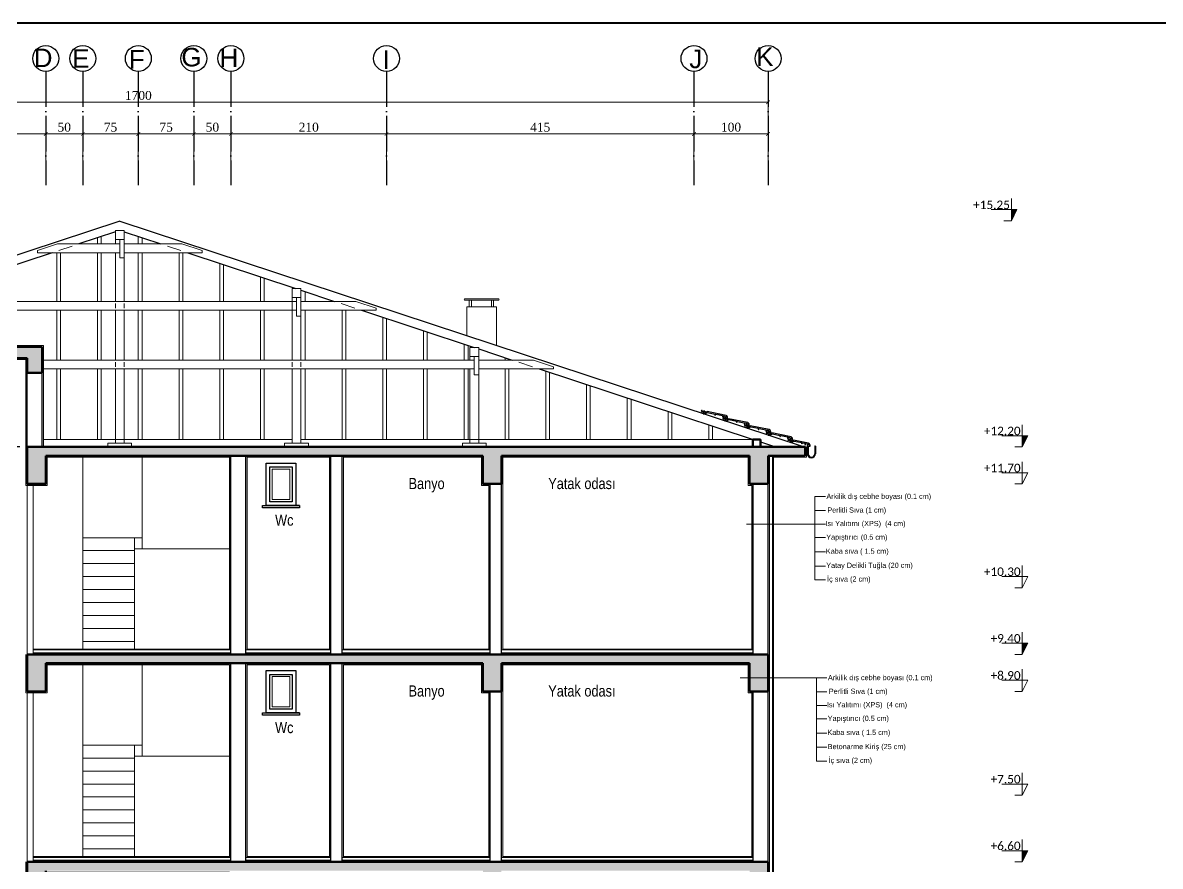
# Model space of a CAD drawing. Header units: metres. Extents: x 134072 to 172200, y 35728 to 38066.
# Drawn here: x 161648 to 163183, y 36928 to 38066 of the extents above; entities that cross this region are included whole.
import ezdxf

# ---------------------------------------------------------------- set-up
doc = ezdxf.new("R2010")
doc.units = ezdxf.units.M
doc.linetypes.add('ACAD_ISO04W100', pattern=[30, 24, -3, 0, -3])
for name, color, linetype in [('Aks', 7, 'Continuous'), ('duvaR', 52, 'Continuous'), ('KİREMİT', 242, 'Continuous'), ('pencere', 28, 'Continuous'), ('yazı', 7, 'Continuous'), ('ölçü', 7, 'Continuous')]:
    doc.layers.add(name, color=color, linetype=linetype)
for name, color, linetype, lineweight in [('Cizgi 09', 134, 'Continuous', 9), ('Cizgi 15', 3, 'Continuous', 15), ('Cizgi 20', 175, 'Continuous', 20), ('Cizgi 50', 1, 'Continuous', 50), ('ELEKTRİK', 102, 'Continuous', 40), ('Kotlandırma', 212, 'Continuous', 9), ('Olcu 20', 7, 'Continuous', 20), ('sıva', 145, 'Continuous', 5), ('Tarama 13', 221, 'Continuous', 13), ('Yazi Detay', 30, 'Continuous', 20)]:
    doc.layers.add(name, color=color, linetype=linetype, lineweight=lineweight)
doc.styles.add('arial_1_18', font='arial.ttf', dxfattribs={"height": 0.2})
doc.styles.add('omer', font='times.ttf', dxfattribs={"height": 12})
doc.styles.add('omr', font='ARIALN.TTF', dxfattribs={"height": 20})
doc.styles.get("Standard").update_dxf_attribs({"font": 'txt.shx'})
doc.dimstyles.new('ISO-25', dxfattribs={"dimtxt": 12, "dimasz": 5, "dimexe": 3, "dimexo": 10, "dimgap": 3, "dimtad": 1, "dimdec": 0, "dimtxsty": 'omer', "dimblk": 'ARCHTICK', "dimcen": 0, "dimclrd": 256, "dimclre": 256, "dimclrt": 256, "dimadec": 0, "dimazin": 0, "dimtfac": 1, "dimtdec": 0, "dimtix": 1, "dimtmove": 0, "dimatfit": 3, "dimldrblk": 'ARCHTICK', "dimfxl": 50, "dimfxlon": 1, "dimlwd": -1, "dimlwe": -1, "dimarcsym": 0})

# ---------------------------------------------------------------- blocks, each defined once
blk = doc.blocks.new('_ArchTick')
at = {"layer": 'Olcu 20', "color": 0, "const_width": 0.15}
blk.add_lwpolyline([(-0.5, -0.5), (0.5, 0.5)], dxfattribs=at)
blk = doc.blocks.new('*D79')
at = {"layer": 'Defpoints', "color": 0, "transparency": 16777216}
for p in [(161610.3, 37613.8), (161610.3, 37493.8), (161653.9, 37493.8)]:
    blk.add_point(p, dxfattribs=at)
at = {"layer": 'ölçü', "transparency": 16777216}
for p, q in [((161610.3, 37613.8), (161613.3, 37613.8)), ((161610.3, 37613.8), (161610.3, 37493.8)), ((161643.9, 37493.8), (161607.3, 37493.8))]:
    blk.add_line(p, q, dxfattribs=at)
at = {"layer": 'ölçü', "transparency": 16777216, "xscale": 5, "yscale": 5, "zscale": 5}
for p, rotation in [((161610.3, 37613.8), 90), ((161610.3, 37493.8), 270)]:
    blk.add_blockref('_ArchTick', p, dxfattribs=dict(at, rotation=rotation))
at = {"layer": 'ölçü', "transparency": 16777216, "insert": (161601.1, 37553.8), "char_height": 12, "attachment_point": 5, "rotation": 90, "style": 'omer'}
blk.add_mtext('120', dxfattribs=at)
blk = doc.blocks.new('*D148')
at = {"layer": 'Defpoints', "color": 0, "transparency": 16777216}
for p in [(161678.9, 37916.2), (161468.9, 37847), (161678.9, 37847)]:
    blk.add_point(p, dxfattribs=at)
at = {"layer": 'Olcu 20', "transparency": 16777216}
for p, q in [((161468.9, 37866.2), (161468.9, 37919.2)), ((161468.9, 37916.2), (161678.9, 37916.2)), ((161678.9, 37866.2), (161678.9, 37919.2))]:
    blk.add_line(p, q, dxfattribs=at)
at = {"layer": 'Olcu 20', "transparency": 16777216, "xscale": 5, "yscale": 5, "zscale": 5, "rotation": 180}
blk.add_blockref('_ArchTick', (161468.9, 37916.2), dxfattribs=at)
at = {"layer": 'Olcu 20', "transparency": 16777216, "xscale": 5, "yscale": 5, "zscale": 5}
blk.add_blockref('_ArchTick', (161678.9, 37916.2), dxfattribs=at)
at = {"layer": 'Olcu 20', "transparency": 16777216, "insert": (161573.9, 37925.3), "char_height": 12, "attachment_point": 5, "style": 'omer'}
blk.add_mtext('210', dxfattribs=at)
blk = doc.blocks.new('*D149')
at = {"layer": 'Defpoints', "color": 0, "transparency": 16777216}
for p in [(161728.9, 37916.2), (161678.9, 37847), (161728.9, 37847)]:
    blk.add_point(p, dxfattribs=at)
at = {"layer": 'Olcu 20', "transparency": 16777216}
for p, q in [((161678.9, 37866.2), (161678.9, 37919.2)), ((161678.9, 37916.2), (161728.9, 37916.2)), ((161728.9, 37866.2), (161728.9, 37919.2))]:
    blk.add_line(p, q, dxfattribs=at)
at = {"layer": 'Olcu 20', "transparency": 16777216, "xscale": 5, "yscale": 5, "zscale": 5, "rotation": 180}
blk.add_blockref('_ArchTick', (161678.9, 37916.2), dxfattribs=at)
at = {"layer": 'Olcu 20', "transparency": 16777216, "xscale": 5, "yscale": 5, "zscale": 5}
blk.add_blockref('_ArchTick', (161728.9, 37916.2), dxfattribs=at)
at = {"layer": 'Olcu 20', "transparency": 16777216, "insert": (161703.9, 37925.3), "char_height": 12, "attachment_point": 5, "style": 'omer'}
blk.add_mtext('50', dxfattribs=at)
blk = doc.blocks.new('*D150')
at = {"layer": 'Defpoints', "color": 0, "transparency": 16777216}
for p in [(161803.9, 37916.2), (161728.9, 37847), (161803.9, 37847)]:
    blk.add_point(p, dxfattribs=at)
at = {"layer": 'Olcu 20', "transparency": 16777216}
for p, q in [((161728.9, 37866.2), (161728.9, 37919.2)), ((161728.9, 37916.2), (161803.9, 37916.2)), ((161803.9, 37866.2), (161803.9, 37919.2))]:
    blk.add_line(p, q, dxfattribs=at)
at = {"layer": 'Olcu 20', "transparency": 16777216, "xscale": 5, "yscale": 5, "zscale": 5, "rotation": 180}
blk.add_blockref('_ArchTick', (161728.9, 37916.2), dxfattribs=at)
at = {"layer": 'Olcu 20', "transparency": 16777216, "xscale": 5, "yscale": 5, "zscale": 5}
blk.add_blockref('_ArchTick', (161803.9, 37916.2), dxfattribs=at)
at = {"layer": 'Olcu 20', "transparency": 16777216, "insert": (161766.4, 37925.3), "char_height": 12, "attachment_point": 5, "style": 'omer'}
blk.add_mtext('75', dxfattribs=at)
blk = doc.blocks.new('*D151')
at = {"layer": 'Defpoints', "color": 0, "transparency": 16777216}
for p in [(161878.9, 37916.2), (161803.9, 37847), (161878.9, 37847)]:
    blk.add_point(p, dxfattribs=at)
at = {"layer": 'Olcu 20', "transparency": 16777216}
for p, q in [((161803.9, 37866.2), (161803.9, 37919.2)), ((161803.9, 37916.2), (161878.9, 37916.2)), ((161878.9, 37866.2), (161878.9, 37919.2))]:
    blk.add_line(p, q, dxfattribs=at)
at = {"layer": 'Olcu 20', "transparency": 16777216, "xscale": 5, "yscale": 5, "zscale": 5, "rotation": 180}
blk.add_blockref('_ArchTick', (161803.9, 37916.2), dxfattribs=at)
at = {"layer": 'Olcu 20', "transparency": 16777216, "xscale": 5, "yscale": 5, "zscale": 5}
blk.add_blockref('_ArchTick', (161878.9, 37916.2), dxfattribs=at)
at = {"layer": 'Olcu 20', "transparency": 16777216, "insert": (161841.4, 37925.3), "char_height": 12, "attachment_point": 5, "style": 'omer'}
blk.add_mtext('75', dxfattribs=at)
blk = doc.blocks.new('*D152')
at = {"layer": 'Defpoints', "color": 0, "transparency": 16777216}
for p in [(161928.9, 37916.2), (161878.9, 37847), (161928.9, 37847)]:
    blk.add_point(p, dxfattribs=at)
at = {"layer": 'Olcu 20', "transparency": 16777216}
for p, q in [((161878.9, 37866.2), (161878.9, 37919.2)), ((161878.9, 37916.2), (161928.9, 37916.2)), ((161928.9, 37866.2), (161928.9, 37919.2))]:
    blk.add_line(p, q, dxfattribs=at)
at = {"layer": 'Olcu 20', "transparency": 16777216, "xscale": 5, "yscale": 5, "zscale": 5, "rotation": 180}
blk.add_blockref('_ArchTick', (161878.9, 37916.2), dxfattribs=at)
at = {"layer": 'Olcu 20', "transparency": 16777216, "xscale": 5, "yscale": 5, "zscale": 5}
blk.add_blockref('_ArchTick', (161928.9, 37916.2), dxfattribs=at)
at = {"layer": 'Olcu 20', "transparency": 16777216, "insert": (161903.9, 37925.3), "char_height": 12, "attachment_point": 5, "style": 'omer'}
blk.add_mtext('50', dxfattribs=at)
blk = doc.blocks.new('*D153')
at = {"layer": 'Defpoints', "color": 0, "transparency": 16777216}
for p in [(162138.9, 37916.2), (161928.9, 37847), (162138.9, 37847)]:
    blk.add_point(p, dxfattribs=at)
at = {"layer": 'Olcu 20', "transparency": 16777216}
for p, q in [((161928.9, 37866.2), (161928.9, 37919.2)), ((161928.9, 37916.2), (162138.9, 37916.2)), ((162138.9, 37866.2), (162138.9, 37919.2))]:
    blk.add_line(p, q, dxfattribs=at)
at = {"layer": 'Olcu 20', "transparency": 16777216, "xscale": 5, "yscale": 5, "zscale": 5, "rotation": 180}
blk.add_blockref('_ArchTick', (161928.9, 37916.2), dxfattribs=at)
at = {"layer": 'Olcu 20', "transparency": 16777216, "xscale": 5, "yscale": 5, "zscale": 5}
blk.add_blockref('_ArchTick', (162138.9, 37916.2), dxfattribs=at)
at = {"layer": 'Olcu 20', "transparency": 16777216, "insert": (162033.9, 37925.3), "char_height": 12, "attachment_point": 5, "style": 'omer'}
blk.add_mtext('210', dxfattribs=at)
blk = doc.blocks.new('*D154')
at = {"layer": 'Defpoints', "color": 0, "transparency": 16777216}
for p in [(162553.9, 37916.2), (162138.9, 37847), (162553.9, 37847)]:
    blk.add_point(p, dxfattribs=at)
at = {"layer": 'Olcu 20', "transparency": 16777216}
for p, q in [((162138.9, 37866.2), (162138.9, 37919.2)), ((162138.9, 37916.2), (162553.9, 37916.2)), ((162553.9, 37866.2), (162553.9, 37919.2))]:
    blk.add_line(p, q, dxfattribs=at)
at = {"layer": 'Olcu 20', "transparency": 16777216, "xscale": 5, "yscale": 5, "zscale": 5, "rotation": 180}
blk.add_blockref('_ArchTick', (162138.9, 37916.2), dxfattribs=at)
at = {"layer": 'Olcu 20', "transparency": 16777216, "xscale": 5, "yscale": 5, "zscale": 5}
blk.add_blockref('_ArchTick', (162553.9, 37916.2), dxfattribs=at)
at = {"layer": 'Olcu 20', "transparency": 16777216, "insert": (162346.4, 37925.3), "char_height": 12, "attachment_point": 5, "style": 'omer'}
blk.add_mtext('415', dxfattribs=at)
blk = doc.blocks.new('*D155')
at = {"layer": 'Defpoints', "color": 0, "transparency": 16777216}
for p in [(162653.9, 37916.2), (162553.9, 37847), (162653.9, 37847)]:
    blk.add_point(p, dxfattribs=at)
at = {"layer": 'Olcu 20', "transparency": 16777216}
for p, q in [((162553.9, 37866.2), (162553.9, 37919.2)), ((162553.9, 37916.2), (162653.9, 37916.2)), ((162653.9, 37866.2), (162653.9, 37919.2))]:
    blk.add_line(p, q, dxfattribs=at)
at = {"layer": 'Olcu 20', "transparency": 16777216, "xscale": 5, "yscale": 5, "zscale": 5, "rotation": 180}
blk.add_blockref('_ArchTick', (162553.9, 37916.2), dxfattribs=at)
at = {"layer": 'Olcu 20', "transparency": 16777216, "xscale": 5, "yscale": 5, "zscale": 5}
blk.add_blockref('_ArchTick', (162653.9, 37916.2), dxfattribs=at)
at = {"layer": 'Olcu 20', "transparency": 16777216, "insert": (162603.9, 37925.3), "char_height": 12, "attachment_point": 5, "style": 'omer'}
blk.add_mtext('100', dxfattribs=at)
blk = doc.blocks.new('*D156')
at = {"layer": 'Defpoints', "color": 0, "transparency": 16777216}
for p in [(160953.9, 37959), (160953.9, 37847), (162653.9, 37847)]:
    blk.add_point(p, dxfattribs=at)
at = {"layer": 'Olcu 20', "transparency": 16777216}
for p, q in [((160953.9, 37909), (160953.9, 37962)), ((162653.9, 37959), (160953.9, 37959)), ((162653.9, 37909), (162653.9, 37962))]:
    blk.add_line(p, q, dxfattribs=at)
at = {"layer": 'Olcu 20', "transparency": 16777216, "xscale": 5, "yscale": 5, "zscale": 5, "rotation": 180}
blk.add_blockref('_ArchTick', (160953.9, 37959), dxfattribs=at)
at = {"layer": 'Olcu 20', "transparency": 16777216, "xscale": 5, "yscale": 5, "zscale": 5}
blk.add_blockref('_ArchTick', (162653.9, 37959), dxfattribs=at)
at = {"layer": 'Olcu 20', "transparency": 16777216, "insert": (161803.9, 37968.1), "char_height": 12, "attachment_point": 5, "style": 'omer'}
blk.add_mtext('1700', dxfattribs=at)

msp = doc.modelspace()

# ---------------------------------------------------------------- hatches: boundary and pattern name
at = {"layer": 'Kotlandırma', "lineweight": 20}
for points in [[(162982.3, 37814.1), (162989.8, 37814.1), (162982.3, 37799.1)], [(162996.8, 37508.8), (163004.3, 37508.8), (162996.8, 37493.8)], [(162996.8, 37228.8), (163004.3, 37228.8), (162996.8, 37213.8)], [(162996.8, 36948.8), (163004.3, 36948.8), (162996.8, 36933.8)]]:
    msp.add_hatch(color=256, dxfattribs=at).paths.add_polyline_path(points)
at = {"layer": 'Tarama 13'}
h = msp.add_hatch(dxfattribs=at)
h.set_pattern_fill('ANSI33', color=256, scale=2, style=0)
h.set_pattern_definition([(45, (109885.787, 30647.212), (-8.980256, 8.980256), []), (45, (109894.767, 30647.212), (-8.980256, 8.980256), [6.35, -3.175])])
h.paths.add_polyline_path([(162653.9, 36373.8), (162633.9, 36373.8), (162633.9, 36193.8), (162653.9, 36193.8)])
h.paths.add_polyline_path([(162553.9, 36233.8), (162553.9, 36373.8), (162523.9, 36373.8), (162523.9, 36233.8), (162293.9, 36233.8), (162293.9, 36373.8), (162268.9, 36373.8), (162268.9, 36233.8), (162175, 36233.8), (162175, 36193.8), (162553.9, 36193.8)])
h.paths.add_polyline_path([(162175, 36233.8), (161678.9, 36233.8), (161678.9, 36373.8), (161653.9, 36373.8), (161653.9, 36233.8), (161468.9, 36233.8), (161468.9, 37493.8), (161137.9, 37493.8), (161137.9, 37481.8), (161443.9, 37481.8), (161443.9, 37213.8), (160903.9, 37213.8), (160903.9, 37198.8), (161078.9, 37198.8), (161078.9, 37182), (161103.9, 37182), (161103.9, 37201.8), (161443.9, 37201.8), (161443.9, 36933.8), (160903.9, 36933.8), (160903.9, 36918.8), (161078.9, 36918.8), (161078.9, 36883.8), (161103.9, 36883.8), (161103.9, 36921.8), (161443.9, 36921.8), (161443.9, 36653.8), (160903.9, 36653.8), (160903.9, 36638.8), (161078.9, 36638.8), (161078.9, 36603.8), (161103.9, 36603.8), (161103.9, 36641.8), (161443.9, 36641.8), (161443.9, 36233.8), (161108.9, 36233.8), (161108.9, 36373.8), (161078.9, 36373.8), (161078.9, 36233.8), (161048.9, 36233.8), (161048.9, 36193.8), (162175, 36193.8)])
h.paths.add_polyline_path([(160923.9, 36373.8), (160903.9, 36373.8), (160903.9, 36193.8), (160923.9, 36193.8)], flags=17)
h.paths.add_polyline_path([(161103.9, 37481.8), (161133.8, 37481.8), (161133.8, 37493.8), (160853.9, 37493.8), (160853.9, 37478.8), (161078.9, 37478.8), (161078.9, 37443.8), (161103.9, 37443.8)])
h.paths.add_polyline_path([(161468.9, 37613.8), (161653.9, 37613.8), (161653.9, 37593.8), (161673.9, 37593.8), (161673.9, 37628.8), (161448.9, 37628.8), (161448.9, 37593.8), (161468.9, 37593.8)])
h.paths.add_polyline_path([(162293.9, 37481.8), (162628.9, 37481.8), (162628.9, 37443.8), (162653.9, 37443.8), (162653.9, 37481.8), (162703.9, 37481.8), (162703.9, 37493.8), (161653.9, 37493.8), (161653.9, 37443.8), (161678.9, 37443.8), (161678.9, 37481.8), (162268.9, 37481.8), (162268.9, 37443.8), (162293.9, 37443.8)])
h.paths.add_polyline_path([(162293.9, 37201.8), (162628.9, 37201.8), (162628.9, 37182), (162653.9, 37182), (162653.9, 37213.8), (161653.9, 37213.8), (161653.9, 37163.8), (161678.9, 37163.8), (161678.9, 37201.8), (162268.9, 37201.8), (162268.9, 37163.8), (162293.9, 37163.8)])
h.paths.add_polyline_path([(162293.9, 36921.8), (162628.9, 36921.8), (162628.9, 36883.8), (162653.9, 36883.8), (162653.9, 36933.8), (161653.9, 36933.8), (161653.9, 36883.8), (161678.9, 36883.8), (161678.9, 36921.8), (162268.9, 36921.8), (162268.9, 36883.8), (162293.9, 36883.8)])
h.paths.add_polyline_path([(162653.9, 36653.8), (161653.9, 36653.8), (161653.9, 36603.8), (161678.9, 36603.8), (161678.9, 36641.8), (162268.9, 36641.8), (162268.9, 36603.8), (162293.9, 36603.8), (162293.9, 36641.8), (162528.9, 36641.8), (162528.9, 36603.8), (162553.9, 36603.8), (162553.9, 36641.8), (162628.9, 36641.8), (162628.9, 36603.8), (162653.9, 36603.8)])
h.paths.add_polyline_path([(162653.9, 37182), (162628.9, 37182), (162628.9, 37163.8), (162653.9, 37163.8)], flags=17)
h.paths.add_polyline_path([(161164.4, 36637.4), (161164.4, 36657.1), (161143.1, 36657.1), (161143.1, 36637.4)], flags=25)
h.paths.add_polyline_path([(161164.2, 36204.1), (161164.2, 36223.8), (161142.9, 36223.8), (161142.9, 36204.1)], flags=24)
h.paths.add_polyline_path([(161164.4, 36917.4), (161164.4, 36937.1), (161143.1, 36937.1), (161143.1, 36917.4)], flags=25)
h.paths.add_polyline_path([(161164.4, 37197.4), (161164.4, 37217.1), (161143.1, 37217.1), (161143.1, 37197.4)], flags=25)
h.paths.add_polyline_path([(161164.4, 37477.4), (161164.4, 37497.1), (161143.1, 37497.1), (161143.1, 37477.4)], flags=9)
h.paths.add_polyline_path([(161613.9, 37609), (161613.9, 37632.7), (161588.3, 37632.7), (161588.3, 37609)], flags=9)

# ---------------------------------------------------------------- linework, layer by layer
at = {"layer": 'Aks', "color": 251, "linetype": 'ACAD_ISO04W100', "lineweight": -3, "ltscale": 2}
for points in [[(161678.9, 38000.6), (161678.9, 37847)], [(161728.9, 38000.6), (161728.9, 37847)], [(161803.9, 38000.6), (161803.9, 37847)], [(161878.9, 38000.6), (161878.9, 37847)], [(161928.9, 38000.6), (161928.9, 37847)], [(162138.9, 38000.6), (162138.9, 37847)], [(162553.9, 38000.6), (162553.9, 37847)], [(162653.9, 38000.6), (162653.9, 37847)]]:
    msp.add_lwpolyline(points, dxfattribs=at)
at = {"layer": 'Aks', "color": 30, "linetype": 'Continuous', "lineweight": -3}
for centre in [(161678.9, 38018.1), (161728.9, 38018.1), (161803.9, 38018.1), (161878.9, 38018.1), (161928.9, 38018.1), (162138.9, 38018.1), (162553.9, 38018.1), (162653.9, 38018.1)]:
    msp.add_circle(centre, 17.5, dxfattribs=at)
at = {"layer": 'Cizgi 09'}
for p, q in [((161808.9, 37356.3), (161808.9, 37479.8)), ((161808.9, 37371.3), (161728.9, 37371.3)), ((161798.9, 37220.8), (161798.9, 37371.3)), ((161926.9, 37356.3), (161798.9, 37356.3)), ((161798.9, 37353.8), (161728.9, 37353.8)), ((161798.9, 37336.3), (161728.9, 37336.3)), ((161798.9, 37318.8), (161728.9, 37318.8)), ((161798.9, 37301.3), (161728.9, 37301.3)), ((161798.9, 37283.8), (161728.9, 37283.8)), ((161798.9, 37266.3), (161728.9, 37266.3)), ((161798.9, 37248.8), (161728.9, 37248.8)), ((161798.9, 37231.3), (161728.9, 37231.3)), ((161808.9, 37076.3), (161808.9, 37199.8)), ((161808.9, 37091.3), (161728.9, 37091.3)), ((161798.9, 36940.8), (161798.9, 37091.3)), ((161798.9, 37073.8), (161728.9, 37073.8)), ((161926.9, 37076.3), (161798.9, 37076.3)), ((161798.9, 37056.3), (161728.9, 37056.3)), ((161798.9, 37038.8), (161728.9, 37038.8)), ((161798.9, 37021.3), (161728.9, 37021.3)), ((161798.9, 37003.8), (161728.9, 37003.8)), ((161798.9, 36986.3), (161728.9, 36986.3)), ((161798.9, 36968.8), (161728.9, 36968.8)), ((161798.9, 36951.3), (161728.9, 36951.3))]:
    msp.add_line(p, q, dxfattribs=at)
at = {"layer": 'Cizgi 15', "lineweight": -3}
for p, q in [((162706.9, 37494.6), (162706.9, 37484.6)), ((162707.9, 37494.6), (162707.9, 37484.6)), ((162716.9, 37494.6), (162716.9, 37484.6)), ((162717.9, 37494.6), (162717.9, 37484.6)), ((162706.9, 37490.6), (162705.9, 37490.6)), ((162706.9, 37488.6), (162705.9, 37488.6))]:
    msp.add_line(p, q, dxfattribs=at)
at = {"layer": 'Cizgi 15'}
for points in [[(161984.4, 37463.8), (162008.4, 37463.8), (162008.4, 37422.8), (161984.4, 37422.8)], [(161984.4, 37183.8), (162008.4, 37183.8), (162008.4, 37142.8), (161984.4, 37142.8)]]:
    msp.add_lwpolyline(points, close=True, dxfattribs=at)
at = {"layer": 'Cizgi 15', "lineweight": -3}
for centre, radius, start, end in [((162707.4, 37494.6), 0.5, 0, 180), ((162717.4, 37494.6), 0.5, 0, 180), ((162712.4, 37484.6), 5.5, 180, 0), ((162712.4, 37484.6), 4.5, 180, 0)]:
    msp.add_arc(centre, radius, start, end, dxfattribs=at)
at = {"layer": 'Cizgi 20'}
for p, q in [((161772.9, 37785.9), (161772.9, 37767.7)), ((161784.9, 37785.9), (161772.9, 37785.9)), ((161784.9, 37785.9), (161784.9, 37690.2)), ((161784.9, 37773.9), (161772.9, 37773.9)), ((161778.9, 37773.9), (161778.9, 37748.9)), ((161667.8, 37755.7), (161778.9, 37755.7)), ((161695, 37767.7), (161778.9, 37767.7)), ((161714.7, 37764.7), (161696.5, 37758.7)), ((161772.9, 37755.7), (161772.9, 37690.2)), ((161784.9, 37767.7), (161862.8, 37767.7)), ((161784.9, 37755.7), (161890.1, 37755.7)), ((161843.2, 37764.7), (161861.4, 37758.7)), ((161778.9, 37748.9), (161784.9, 37748.9)), ((162011.4, 37707.4), (162011.4, 37611.1)), ((162023.4, 37707.4), (162011.4, 37707.4)), ((162023.4, 37695.4), (162011.4, 37695.4)), ((162017.4, 37695.4), (162017.4, 37670.4)), ((162023.4, 37707.4), (162023.4, 37611.1)), ((162244.8, 37693.8), (162290, 37693.8)), ((161540.5, 37690.2), (162017.4, 37690.2)), ((161540.5, 37678.2), (162017.4, 37678.2)), ((161772.9, 37687.2), (161772.9, 37681.2)), ((161772.9, 37678.2), (161772.9, 37611.1)), ((161784.9, 37687.2), (161784.9, 37681.2)), ((161784.9, 37678.2), (161784.9, 37611.1)), ((162023.4, 37690.2), (162097.5, 37690.2)), ((162023.4, 37678.2), (162124.8, 37678.2)), ((162077.9, 37687.2), (162096.1, 37681.2)), ((162244.8, 37691.8), (162290, 37691.8)), ((162287.4, 37682.8), (162247.4, 37682.8)), ((162247.4, 37643.8), (162247.4, 37682.8)), ((162250.4, 37691.8), (162250.4, 37682.8)), ((162253.4, 37691.8), (162253.4, 37682.8)), ((162280.5, 37691.8), (162280.5, 37682.8)), ((162283.5, 37691.8), (162283.5, 37682.8)), ((162287.4, 37630.8), (162287.4, 37682.8)), ((162017.4, 37670.4), (162023.4, 37670.4)), ((162251.4, 37628), (162251.4, 37611.1)), ((162263.4, 37628), (162251.4, 37628)), ((162263.4, 37628), (162263.4, 37498.8)), ((161675.9, 37611.1), (162257.4, 37611.1)), ((161772.9, 37608.1), (161772.9, 37602.1)), ((161784.9, 37608.1), (161784.9, 37602.1)), ((162011.4, 37608.1), (162011.4, 37602.1)), ((162023.4, 37608.1), (162023.4, 37602.1)), ((162263.4, 37616), (162251.4, 37616)), ((162257.4, 37616), (162257.4, 37591)), ((162263.4, 37611.1), (162337.3, 37611.1)), ((162317.6, 37608.1), (162335.8, 37602.1)), ((161675.9, 37599.1), (162257.4, 37599.1)), ((161772.9, 37599.1), (161772.9, 37498.8)), ((161784.9, 37599.1), (161784.9, 37498.8)), ((162011.4, 37599.1), (162011.4, 37498.8)), ((162023.4, 37599.1), (162023.4, 37498.8)), ((162251.4, 37599.1), (162251.4, 37498.8)), ((162257.4, 37591), (162263.4, 37591)), ((162263.4, 37599.1), (162364.5, 37599.1)), ((161794.9, 37498.8), (161762.9, 37498.8)), ((161762.9, 37498.8), (161762.9, 37493.8)), ((161794.9, 37498.8), (161794.9, 37493.8)), ((162033.4, 37498.8), (162001.4, 37498.8)), ((162001.4, 37498.8), (162001.4, 37493.8)), ((162033.4, 37498.8), (162033.4, 37493.8)), ((162273.4, 37498.8), (162241.4, 37498.8)), ((162241.4, 37498.8), (162241.4, 37493.8)), ((162273.4, 37498.8), (162273.4, 37493.8)), ((161728.9, 37481.8), (161728.9, 37220.8)), ((161653.9, 37213.8), (161653.9, 37441.8)), ((161661.9, 37213.8), (161661.9, 37441.8)), ((161728.9, 37201.8), (161728.9, 36940.8)), ((161653.9, 36933.8), (161653.9, 37161.8)), ((161661.9, 36933.8), (161661.9, 37161.8))]:
    msp.add_line(p, q, dxfattribs=at)
for points in [[(161695, 37767.7), (161667.8, 37758.7), (161667.8, 37755.7)], [(161862.8, 37767.7), (161890.1, 37758.7), (161890.1, 37755.7)], [(162097.5, 37690.2), (162124.8, 37681.2), (162124.8, 37678.2)], [(162337.3, 37611.1), (162364.5, 37602.1), (162364.5, 37599.1)]]:
    msp.add_lwpolyline(points, dxfattribs=at)
for centre, start, end in [((162244.8, 37692.8), 90, 270), ((162290, 37692.8), 270, 90)]:
    msp.add_arc(centre, 1, start, end, dxfattribs=at)
at = {"layer": 'Cizgi 50'}
for p, q in [((161673.9, 37628.8), (161448.9, 37628.8)), ((161673.9, 37593.8), (161673.9, 37628.8)), ((161653.9, 37613.8), (161468.9, 37613.8)), ((161653.9, 37613.8), (161653.9, 37593.8)), ((161673.9, 37593.8), (161653.9, 37593.8)), ((162703.9, 37493.8), (161653.9, 37493.8)), ((162703.9, 37493.8), (162703.9, 37481.8)), ((162268.9, 37481.8), (161678.9, 37481.8)), ((162628.9, 37481.8), (162293.9, 37481.8)), ((162628.9, 37481.8), (162628.9, 37443.8)), ((162703.9, 37481.8), (162653.9, 37481.8)), ((162653.9, 37443.8), (162653.9, 37481.8)), ((162628.9, 37443.8), (162653.9, 37443.8)), ((162653.9, 37213.8), (161653.9, 37213.8)), ((162268.9, 37201.8), (161678.9, 37201.8)), ((162628.9, 37201.8), (162293.9, 37201.8)), ((162628.9, 37201.8), (162628.9, 37163.8)), ((162653.9, 37163.8), (162653.9, 37213.8)), ((162628.9, 37163.8), (162653.9, 37163.8)), ((162653.9, 36933.8), (161653.9, 36933.8)), ((162653.9, 36883.8), (162653.9, 36933.8))]:
    msp.add_line(p, q, dxfattribs=at)
for points in [[(161653.9, 37493.8), (161653.9, 37443.8), (161678.9, 37443.8), (161678.9, 37481.8)], [(162268.9, 37481.8), (162268.9, 37443.8), (162293.9, 37443.8), (162293.9, 37481.8)], [(161653.9, 37213.8), (161653.9, 37163.8), (161678.9, 37163.8), (161678.9, 37201.8)], [(162268.9, 37201.8), (162268.9, 37163.8), (162293.9, 37163.8), (162293.9, 37201.8)], [(161653.9, 36933.8), (161653.9, 36883.8), (161678.9, 36883.8), (161678.9, 36921.8)]]:
    msp.add_lwpolyline(points, dxfattribs=at)
msp.add_lwpolyline([(162643.5, 37493.8), (162643.5, 37503.8), (162633.5, 37503.8), (162633.5, 37493.8)], close=True, dxfattribs=at)
at = {"layer": 'duvaR'}
for p, q in [((161778.9, 37798.5), (160855.5, 37493.8)), ((161778.9, 37798.5), (162702.4, 37493.8)), ((161772.9, 37783.9), (161723.7, 37767.7)), ((161784.9, 37783.9), (161834.1, 37767.7)), ((161687.4, 37755.7), (161541.2, 37707.4)), ((161870.5, 37755.7), (162016.7, 37707.4)), ((162023.4, 37705.2), (162068.8, 37690.2)), ((162105.2, 37678.2), (162257.4, 37628)), ((161673.9, 37628.8), (161673.9, 37593.8)), ((162263.4, 37626), (162308.5, 37611.1)), ((161653.9, 37493.8), (161653.9, 37593.8)), ((161673.9, 37493.8), (161673.9, 37593.8)), ((162344.9, 37599.1), (162633.8, 37503.8)), ((162643.5, 37500.6), (162664.1, 37493.8)), ((161928.9, 37213.8), (161928.9, 37481.8)), ((161948.9, 37213.8), (161948.9, 37481.8)), ((162063.9, 37213.8), (162063.9, 37481.8)), ((162078.9, 37213.8), (162078.9, 37481.8)), ((162278.9, 37213.8), (162278.9, 37443.8)), ((162293.9, 37213.8), (162293.9, 37443.8)), ((162633.9, 37213.8), (162633.9, 37443.8)), ((162653.9, 37213.8), (162653.9, 37443.8)), ((161928.9, 36933.8), (161928.9, 37201.8)), ((161948.9, 36933.8), (161948.9, 37201.8)), ((162063.9, 36933.8), (162063.9, 37201.8)), ((162078.9, 36933.8), (162078.9, 37201.8)), ((162278.9, 36933.8), (162278.9, 37163.8)), ((162293.9, 36933.8), (162293.9, 37163.8)), ((162633.9, 36933.8), (162633.9, 37163.8)), ((162653.9, 36933.8), (162653.9, 37163.8))]:
    msp.add_line(p, q, dxfattribs=at)
at = {"layer": 'ELEKTRİK'}
msp.add_line((135359.3, 38066.3, 127785.9), (172199.8, 38066.3, 127785.9), dxfattribs=at)
at = {"layer": 'KİREMİT', "color": 242}
for p, q in [((162568.2, 37539.9), (162567.6, 37538.3)), ((162568.2, 37539.9), (162567.6, 37538.3)), ((162568.2, 37539.9), (162570.1, 37539.3)), ((162568.2, 37539.9), (162570.1, 37539.3)), ((162570.1, 37539.3), (162569.5, 37537.7)), ((162570.1, 37539.3), (162569.5, 37537.7)), ((162597.4, 37530.3), (162596.9, 37528.6)), ((162597.4, 37530.3), (162596.9, 37528.6)), ((162597.4, 37530.3), (162599.3, 37529.7)), ((162597.4, 37530.3), (162599.3, 37529.7)), ((162599.3, 37529.7), (162598.7, 37528)), ((162599.3, 37529.7), (162598.7, 37528)), ((162626.7, 37520.7), (162626.1, 37519)), ((162626.7, 37520.7), (162626.1, 37519)), ((162626.7, 37520.7), (162628.5, 37520)), ((162626.7, 37520.7), (162628.5, 37520)), ((162628.5, 37520), (162628, 37518.4)), ((162628.5, 37520), (162628, 37518.4)), ((162655.9, 37511), (162655.3, 37509.3)), ((162655.9, 37511), (162655.3, 37509.3)), ((162655.9, 37511), (162657.7, 37510.4)), ((162655.9, 37511), (162657.7, 37510.4)), ((162657.7, 37510.4), (162657.2, 37508.7)), ((162657.7, 37510.4), (162657.2, 37508.7)), ((162685.1, 37501.4), (162684.6, 37499.7)), ((162685.1, 37501.4), (162684.6, 37499.7)), ((162685.1, 37501.4), (162687, 37500.8)), ((162685.1, 37501.4), (162687, 37500.8)), ((162687, 37500.8), (162686.4, 37499.1)), ((162687, 37500.8), (162686.4, 37499.1))]:
    msp.add_line(p, q, dxfattribs=at)
for points in [[(162567.3, 37538.4), (162568, 37540.6), (162571.1, 37540), (162572, 37540.2), (162582.1, 37538.2), (162582.1, 37536.8), (162582.7, 37536.7), (162583.3, 37538), (162592.4, 37536.1), (162592.3, 37534.4), (162593, 37534.3), (162593.6, 37535.9), (162595.6, 37535.5), (162595.4, 37533), (162596, 37532.9), (162596.8, 37535.2, -0.317877), (162598.1, 37532.2), (162599.3, 37532, 0.333333), (162597.2, 37536.4), (162571.5, 37541.6), (162571.3, 37540.9), (162567.7, 37541.6), (162567.9, 37542.3), (162567.2, 37542.5), (162567, 37541.7), (162564.9, 37542.2), (162565, 37542.9), (162564.1, 37543.1), (162563.7, 37541.5), (162566.6, 37540.9), (162566.4, 37538.6)], [(162596.6, 37528.8), (162597.3, 37531), (162600.3, 37530.3), (162601.3, 37530.6), (162611.4, 37528.5), (162611.4, 37527.2), (162611.9, 37527), (162612.5, 37528.3), (162621.6, 37526.5), (162621.6, 37524.7), (162622.2, 37524.6), (162622.8, 37526.2), (162624.8, 37525.8), (162624.6, 37523.4), (162625.2, 37523.3), (162626, 37525.6, -0.317877), (162627.3, 37522.6), (162628.5, 37522.3, 0.333333), (162626.4, 37526.7), (162600.7, 37531.9), (162600.5, 37531.2), (162597, 37532), (162597.1, 37532.7), (162596.4, 37532.8), (162596.2, 37532.1), (162594.1, 37532.5), (162594.2, 37533.3), (162593.3, 37533.4), (162593, 37531.8), (162595.8, 37531.2), (162595.6, 37529)], [(162625.8, 37519.2), (162626.5, 37521.3), (162629.5, 37520.7), (162630.5, 37521), (162640.6, 37518.9), (162640.6, 37517.5), (162641.2, 37517.4), (162641.7, 37518.7), (162650.9, 37516.8), (162650.8, 37515.1), (162651.4, 37515), (162652.1, 37516.6), (162654, 37516.2), (162653.9, 37513.8), (162654.4, 37513.6), (162655.2, 37515.9, -0.317877), (162656.5, 37512.9), (162657.7, 37512.7, 0.333333), (162655.6, 37517.1), (162629.9, 37522.3), (162629.8, 37521.6), (162626.2, 37522.3), (162626.3, 37523), (162625.6, 37523.2), (162625.5, 37522.5), (162623.3, 37522.9), (162623.5, 37523.6), (162622.5, 37523.8), (162622.2, 37522.2), (162625.1, 37521.6), (162624.9, 37519.4)], [(162655, 37509.5), (162655.7, 37511.7), (162658.8, 37511.1), (162659.7, 37511.3), (162669.8, 37509.3), (162669.8, 37507.9), (162670.4, 37507.8), (162671, 37509), (162680.1, 37507.2), (162680, 37505.5), (162680.7, 37505.3), (162681.3, 37506.9), (162683.3, 37506.6), (162683.1, 37504.1), (162683.7, 37504), (162684.5, 37506.3, -0.317877), (162685.8, 37503.3), (162687, 37503.1, 0.333333), (162684.9, 37507.5), (162659.2, 37512.7), (162659, 37512), (162655.4, 37512.7), (162655.6, 37513.4), (162654.9, 37513.5), (162654.7, 37512.8), (162652.6, 37513.3), (162652.7, 37514), (162651.8, 37514.2), (162651.4, 37512.5), (162654.3, 37512), (162654.1, 37509.7)], [(162684.3, 37499.9), (162685, 37502), (162688, 37501.4), (162688.9, 37501.7), (162699.1, 37499.6), (162699.1, 37498.2), (162699.6, 37498.1), (162700.2, 37499.4), (162703.7, 37498.7), (162703.7, 37496.9), (162704.3, 37496.8), (162704.9, 37498.4), (162706.9, 37498), (162706.7, 37495.6), (162707.3, 37495.5), (162708.1, 37497.8, -0.317877), (162709.4, 37494.8), (162710.6, 37494.6, 0.333333), (162708.5, 37499), (162688.4, 37503), (162688.2, 37502.3), (162684.7, 37503), (162684.8, 37503.8), (162684.1, 37503.9), (162683.9, 37503.2), (162681.8, 37503.6), (162681.9, 37504.3), (162681, 37504.5), (162680.7, 37502.9), (162683.5, 37502.3), (162683.3, 37500.1)]]:
    msp.add_lwpolyline(points, format="xyb", close=True, dxfattribs=at)
at = {"layer": 'Kotlandırma', "lineweight": 20}
for p, q in [((162982.3, 37814.1), (162982.3, 37829.1)), ((162982.3, 37814.1), (162955, 37814.1)), ((162982.3, 37799.1), (162989.8, 37814.1)), ((162989.8, 37814.1), (162982.3, 37814.1)), ((162982.3, 37814.1), (162982.3, 37799.1)), ((162972.3, 37799.1), (162982.3, 37799.1)), ((162996.8, 37508.8), (162969.4, 37508.8)), ((162996.8, 37508.8), (162996.8, 37523.8)), ((162996.8, 37493.8), (163004.3, 37508.8)), ((163004.3, 37508.8), (162996.8, 37508.8)), ((162996.8, 37508.8), (162996.8, 37493.8)), ((162986.8, 37493.8), (162996.8, 37493.8)), ((162996.8, 37458.8), (162996.8, 37473.8)), ((162996.8, 37458.8), (162969.4, 37458.8)), ((162996.8, 37443.8), (163004.3, 37458.8)), ((163004.3, 37458.8), (162996.8, 37458.8)), ((162996.8, 37458.8), (162996.8, 37443.8)), ((162986.8, 37443.8), (162996.8, 37443.8)), ((162996.8, 37318.8), (162996.8, 37333.8)), ((162996.8, 37318.8), (162969.4, 37318.8)), ((162996.8, 37303.8), (163004.3, 37318.8)), ((163004.3, 37318.8), (162996.8, 37318.8)), ((162996.8, 37318.8), (162996.8, 37303.8)), ((162986.8, 37303.8), (162996.8, 37303.8)), ((162996.8, 37228.8), (162996.8, 37243.8)), ((162996.8, 37228.8), (162969.4, 37228.8)), ((162996.8, 37213.8), (163004.3, 37228.8)), ((163004.3, 37228.8), (162996.8, 37228.8)), ((162996.8, 37228.8), (162996.8, 37213.8)), ((162986.8, 37213.8), (162996.8, 37213.8)), ((162996.8, 37178.8), (162996.8, 37193.8)), ((162996.8, 37178.8), (162969.4, 37178.8)), ((162996.8, 37163.8), (163004.3, 37178.8)), ((163004.3, 37178.8), (162996.8, 37178.8)), ((162996.8, 37178.8), (162996.8, 37163.8)), ((162986.8, 37163.8), (162996.8, 37163.8)), ((162996.8, 37038.8), (162996.8, 37053.8)), ((162996.8, 37038.8), (162969.4, 37038.8)), ((162996.8, 37023.8), (163004.3, 37038.8)), ((163004.3, 37038.8), (162996.8, 37038.8)), ((162996.8, 37038.8), (162996.8, 37023.8)), ((162986.8, 37023.8), (162996.8, 37023.8)), ((162996.8, 36948.8), (162996.8, 36963.8)), ((162996.8, 36948.8), (162969.4, 36948.8)), ((162996.8, 36933.8), (163004.3, 36948.8)), ((163004.3, 36948.8), (162996.8, 36948.8)), ((162996.8, 36948.8), (162996.8, 36933.8)), ((162986.8, 36933.8), (162996.8, 36933.8))]:
    msp.add_line(p, q, dxfattribs=at)
at = {"layer": 'pencere'}
for points in [[(161976.4, 37471.8), (162016.4, 37471.8), (162016.4, 37414.8), (162021.4, 37414.8), (162021.4, 37411.8), (161971.4, 37411.8), (161971.4, 37414.8), (162021.4, 37414.8), (161976.4, 37414.8), (161976.4, 37471.8)], [(161981.4, 37466.8), (162011.4, 37466.8), (162011.4, 37419.8), (161981.4, 37419.8), (161981.4, 37466.8)], [(161976.4, 37191.8), (162016.4, 37191.8), (162016.4, 37134.8), (162021.4, 37134.8), (162021.4, 37131.8), (161971.4, 37131.8), (161971.4, 37134.8), (162021.4, 37134.8), (161976.4, 37134.8), (161976.4, 37191.8)], [(161981.4, 37186.8), (162011.4, 37186.8), (162011.4, 37139.8), (161981.4, 37139.8), (161981.4, 37186.8)]]:
    msp.add_lwpolyline(points, dxfattribs=at)
at = {"layer": 'sıva'}
for p, q in [((162703.9, 37493.8), (162705.9, 37493.8)), ((162655.9, 36601.8), (162655.9, 37481.8)), ((162659.9, 36597.8), (162659.9, 37481.8)), ((161661.9, 37219.8), (161928.9, 37219.8)), ((161948.9, 37219.8), (162063.9, 37219.8)), ((161950.9, 37220.8), (162061.9, 37220.8)), ((162078.9, 37219.8), (162278.9, 37219.8)), ((162080.9, 37220.8), (162276.9, 37220.8)), ((162293.9, 37219.8), (162633.9, 37219.8)), ((162295.9, 37220.8), (162631.8, 37220.8)), ((161661.9, 37215.8), (161928.9, 37215.8)), ((161948.9, 37215.8), (162063.9, 37215.8)), ((162078.9, 37215.8), (162278.9, 37215.8)), ((162293.9, 37215.8), (162633.9, 37215.8)), ((161950.9, 36940.8), (162061.9, 36940.8)), ((162080.9, 36940.8), (162276.9, 36940.8)), ((162295.9, 36940.8), (162631.8, 36940.8)), ((161661.9, 36939.8), (161928.9, 36939.8)), ((161661.9, 36935.8), (161928.9, 36935.8)), ((161948.9, 36939.8), (162063.9, 36939.8)), ((161948.9, 36935.8), (162063.9, 36935.8)), ((162078.9, 36939.8), (162278.9, 36939.8)), ((162078.9, 36935.8), (162278.9, 36935.8)), ((162293.9, 36939.8), (162633.9, 36939.8)), ((162293.9, 36935.8), (162633.9, 36935.8))]:
    msp.add_line(p, q, dxfattribs=at)
for points in [[(161556.5, 37630.8), (161675.9, 37630.8), (161675.9, 37493.8)], [(161926.9, 37219.8), (161926.9, 37479.8), (161680.9, 37479.8), (161680.9, 37441.8), (161651.9, 37441.8), (161651.9, 37611.8), (161470.9, 37611.8), (161470.9, 36233.8)], [(162661.4, 36596.3), (162661.4, 37479.8), (162705.9, 37479.8), (162705.9, 37493.8)], [(162061.9, 37219.8), (162061.9, 37479.8), (161950.9, 37479.8), (161950.9, 37219.8)], [(162276.9, 37219.8), (162276.9, 37441.8), (162266.9, 37441.8), (162266.9, 37479.8), (162080.9, 37479.8), (162080.9, 37219.8)], [(162631.9, 37219.8), (162631.9, 37441.8), (162626.9, 37441.8), (162626.9, 37479.8), (162295.9, 37479.8), (162295.9, 37219.8)], [(161661.9, 37220.8), (161926.9, 37220.8)], [(161926.9, 36939.8), (161926.9, 37199.8), (161680.9, 37199.8), (161680.9, 37161.8), (161651.9, 37161.8), (161651.9, 37213.8)], [(162061.9, 36939.8), (162061.9, 37199.8), (161950.9, 37199.8), (161950.9, 36939.8)], [(162276.9, 36939.8), (162276.9, 37161.8), (162266.9, 37161.8), (162266.9, 37199.8), (162080.9, 37199.8), (162080.9, 36939.8)], [(162631.9, 36939.8), (162631.9, 37161.8), (162626.9, 37161.8), (162626.9, 37199.8), (162295.9, 37199.8), (162295.9, 36939.8)], [(161661.9, 36940.8), (161926.9, 36940.8)], [(161926.9, 36659.8), (161926.9, 36919.8), (161680.9, 36919.8), (161680.9, 36881.8), (161651.9, 36881.8), (161651.9, 36933.8)]]:
    msp.add_lwpolyline(points, dxfattribs=at)
at = {"layer": 'Tarama 13'}
for p, q in [((161748.9, 37767.7), (161748.9, 37776)), ((161753.9, 37767.7), (161753.9, 37777.6)), ((161803.9, 37767.7), (161803.9, 37777.7)), ((161808.9, 37767.7), (161808.9, 37776)), ((161693.9, 37690.2), (161693.9, 37755.7)), ((161698.9, 37690.2), (161698.9, 37755.7)), ((161748.9, 37690.2), (161748.9, 37755.7)), ((161753.9, 37690.2), (161753.9, 37755.7)), ((161803.9, 37690.2), (161803.9, 37755.7)), ((161808.9, 37690.2), (161808.9, 37755.7)), ((161858.9, 37690.2), (161858.9, 37755.7)), ((161863.9, 37690.2), (161863.9, 37755.7)), ((161913.9, 37690.2), (161913.9, 37741.4)), ((161918.9, 37690.2), (161918.9, 37739.7)), ((161968.9, 37690.2), (161968.9, 37723.2)), ((161973.9, 37690.2), (161973.9, 37721.6)), ((162028.9, 37690.2), (162028.9, 37703.4)), ((161693.9, 37611.1), (161693.9, 37678.2)), ((161698.9, 37611.1), (161698.9, 37678.2)), ((161748.9, 37611.1), (161748.9, 37678.2)), ((161753.9, 37611.1), (161753.9, 37678.2)), ((161803.9, 37611.1), (161803.9, 37678.2)), ((161808.9, 37611.1), (161808.9, 37678.2)), ((161858.9, 37611.1), (161858.9, 37678.2)), ((161863.9, 37611.1), (161863.9, 37678.2)), ((161913.9, 37611.1), (161913.9, 37678.2)), ((161918.9, 37611.1), (161918.9, 37678.2)), ((161968.9, 37611.1), (161968.9, 37678.2)), ((161973.9, 37611.1), (161973.9, 37678.2)), ((162028.9, 37611.1), (162028.9, 37678.2)), ((162078.9, 37611.1), (162078.9, 37678.2)), ((162083.9, 37611.1), (162083.9, 37678.2)), ((162133.9, 37611.1), (162133.9, 37668.8)), ((162138.9, 37611.1), (162138.9, 37667.1)), ((162188.9, 37611.1), (162188.9, 37650.6)), ((162193.9, 37611.1), (162193.9, 37649)), ((162243.9, 37611.1), (162243.9, 37632.5)), ((162248.9, 37611.1), (162248.9, 37630.8)), ((162298.9, 37611.1), (162298.9, 37614.3)), ((162303.9, 37611.1), (162303.9, 37612.7)), ((161693.9, 37503.8), (161693.9, 37599.1)), ((161698.9, 37503.8), (161698.9, 37599.1)), ((161748.9, 37503.8), (161748.9, 37599.1)), ((161753.9, 37503.8), (161753.9, 37599.1)), ((161803.9, 37503.8), (161803.9, 37599.1)), ((161808.9, 37503.8), (161808.9, 37599.1)), ((161858.9, 37503.8), (161858.9, 37599.1)), ((161863.9, 37503.8), (161863.9, 37599.1)), ((161913.9, 37503.8), (161913.9, 37599.1)), ((161918.9, 37503.8), (161918.9, 37599.1)), ((161968.9, 37503.8), (161968.9, 37599.1)), ((161973.9, 37503.8), (161973.9, 37599.1)), ((162028.9, 37503.8), (162028.9, 37599.1)), ((162078.9, 37503.8), (162078.9, 37599.1)), ((162083.9, 37503.8), (162083.9, 37599.1)), ((162133.9, 37503.8), (162133.9, 37599.1)), ((162138.9, 37503.8), (162138.9, 37599.1)), ((162188.9, 37503.8), (162188.9, 37599.1)), ((162193.9, 37503.8), (162193.9, 37599.1)), ((162243.9, 37503.8), (162243.9, 37599.1)), ((162248.9, 37503.8), (162248.9, 37599.1)), ((162298.9, 37503.8), (162298.9, 37599.1)), ((162303.9, 37503.8), (162303.9, 37599.1)), ((162353.9, 37503.8), (162353.9, 37596.2)), ((162358.9, 37503.8), (162358.9, 37594.5)), ((162408.9, 37503.8), (162408.9, 37578)), ((162413.9, 37503.8), (162413.9, 37576.4)), ((162463.9, 37503.8), (162463.9, 37559.9)), ((162468.9, 37503.8), (162468.9, 37558.2)), ((162518.9, 37503.8), (162518.9, 37541.7)), ((162523.9, 37503.8), (162523.9, 37540.1)), ((162573.9, 37503.8), (162573.9, 37523.6)), ((162578.9, 37503.8), (162578.9, 37521.9)), ((161675.9, 37503.8), (162011.4, 37503.8)), ((162023.4, 37503.8), (162633.5, 37503.8))]:
    msp.add_line(p, q, dxfattribs=at)
at = {"layer": 'Yazi Detay'}
for points in [[(162717.1, 37426.7), (162717.1, 37314.4)], [(162717.1, 37426.7), (162731.2, 37426.7)], [(162717.1, 37426.7), (162717.1, 37314.4)], [(162717.1, 37426.7), (162731.2, 37426.7)], [(162717.1, 37408.1), (162731.2, 37408.1)], [(162717.1, 37408.1), (162731.2, 37408.1)], [(162717.1, 37389.4), (162625, 37389.4)], [(162717.1, 37389.4), (162625, 37389.4)], [(162717.1, 37389.4), (162731.2, 37389.4)], [(162717.1, 37389.4), (162731.2, 37389.4)], [(162717.1, 37371.5), (162731.2, 37371.5)], [(162717.1, 37371.5), (162731.2, 37371.5)], [(162717.1, 37352.2), (162731.2, 37352.2)], [(162717.1, 37352.2), (162731.2, 37352.2)], [(162717.1, 37333), (162731.2, 37333)], [(162717.1, 37333), (162731.2, 37333)], [(162717.1, 37314.4), (162731.2, 37314.4)], [(162717.1, 37314.4), (162731.2, 37314.4)], [(162719.2, 37182), (162616.1, 37182)], [(162719.2, 37182), (162719.2, 37069.8)], [(162719.2, 37182), (162733.3, 37182)], [(162719.2, 37163.4), (162733.3, 37163.4)], [(162719.2, 37144.8), (162733.3, 37144.8)], [(162719.2, 37126.8), (162733.3, 37126.8)], [(162719.2, 37107.6), (162733.3, 37107.6)], [(162719.2, 37088.4), (162733.3, 37088.4)], [(162719.2, 37069.8), (162733.3, 37069.8)]]:
    msp.add_lwpolyline(points, dxfattribs=at)

# ---------------------------------------------------------------- texts
at = {"layer": 'Aks', "color": 19, "linetype": 'Continuous', "lineweight": -3, "style": 'arial_1_18'}
for s, p in [('D', (161662.8, 38006.4)), ('G', (161862, 38007.4)), ('H', (161913.6, 38006.4)), ('K', (162637.9, 38008)), ('E', (161714.7, 38005.5)), ('F', (161791.2, 38004.5)), ('I', (162133.7, 38004)), ('J', (162547.6, 38005))]:
    msp.add_text(s, height=25, dxfattribs=at).set_placement(p)
at = {"layer": 'Kotlandırma', "lineweight": 20, "char_height": 12.5, "width": 46.982, "attachment_point": 9}
for s, insert in [('\\pxa0.83333,sm1.15;{\\fCalibri|b0|i0|c162|p34;\\H0.9167x;\\C0;+15.25}', (162980.3, 37814.7)), ('\\pxa0.83333,sm1.15;{\\fCalibri|b0|i0|c162|p34;\\H0.9167x;\\C0;+12.20}', (162994.8, 37509.5)), ('\\pxa0.83333,sm1.15;{\\fCalibri|b0|i0|c162|p34;\\H0.9167x;\\C0;+11.70}', (162994.8, 37459.5)), ('\\pxa0.83333,sm1.15;{\\fCalibri|b0|i0|c162|p34;\\H0.9167x;\\C0;+10.30}', (162994.8, 37319.5)), ('\\pxa0.83333,sm1.15;{\\fCalibri|b0|i0|c162|p34;\\H0.9167x;\\C0;+9.40}', (162994.8, 37229.5)), ('\\pxa0.83333,sm1.15;{\\fCalibri|b0|i0|c162|p34;\\H0.9167x;\\C0;+8.90}', (162994.8, 37179.5)), ('\\pxa0.83333,sm1.15;{\\fCalibri|b0|i0|c162|p34;\\H0.9167x;\\C0;+7.50}', (162994.8, 37039.5)), ('\\pxa0.83333,sm1.15;{\\fCalibri|b0|i0|c162|p34;\\H0.9167x;\\C0;+6.60}', (162994.8, 36949.5))]:
    msp.add_mtext(s, dxfattribs=dict(at, insert=insert))
at = {"layer": 'Yazi Detay', "char_height": 7, "width": 5264}
for s, insert, attachment_point in [('{\\fArial|b0|i0|c162|p34;Arkilik dış cebhe boyası (0.1 cm)}', (162874, 37421.5), 9), ('{\\fArial|b0|i0|c162|p34;Arkilik dış cebhe boyası (0.1 cm)}', (162874, 37421.5), 9), ('{\\fArial|b0|i0|c162|p34;Isı Yalıtımı (XPS)  (4 cm)}', (162839.5, 37384.8), 9), ('{\\fArial|b0|i0|c162|p34;Isı Yalıtımı (XPS)  (4 cm)}', (162839.5, 37384.8), 9), ('{\\fArial|b0|i0|c162|p34;Yapıştırıcı (0.5 cm)}', (162815, 37366.4), 9), ('{\\fArial|b0|i0|c162|p34;Yapıştırıcı (0.5 cm)}', (162815, 37366.4), 9), ('{\\fArial|b0|i0|c162|p34;Kaba sıva ( 1.5 cm)}', (162816.7, 37347.5), 9), ('{\\fArial|b0|i0|c162|p34;Kaba sıva ( 1.5 cm)}', (162816.7, 37347.5), 9), ('{\\fArial|b0|i0|c162|p34;Yatay Delikli Tuğla (20 cm)}', (162732.4, 37328.4), 7), ('{\\fArial|b0|i0|c162|p34;Yatay Delikli Tuğla (20 cm)}', (162732.4, 37328.4), 7), ('{\\fArial|b0|i0|c162|p34;Arkilik dış cebhe boyası (0.1 cm)}', (162876, 37176.8), 9), ('{\\fArial|b0|i0|c162|p34;Isı Yalıtımı (XPS)  (4 cm)}', (162841.5, 37140.2), 9), ('{\\fArial|b0|i0|c162|p34;Yapıştırıcı (0.5 cm)}', (162817, 37121.8), 9), ('{\\fArial|b0|i0|c162|p34;Kaba sıva ( 1.5 cm)}', (162818.8, 37102.9), 9), ('{\\fArial|b0|i0|c162|p34;Betonarme Kiriş (25 cm)}', (162734.4, 37083.7), 7)]:
    msp.add_mtext(s, dxfattribs=dict(at, insert=insert, attachment_point=attachment_point))
at = {"layer": 'Yazi Detay', "char_height": 7, "width": 5264, "attachment_point": 7, "style": 'omr'}
for s, insert in [('{\\fArial|b0|i0|c0|p34;Perlitli Sıva (1 cm)}', (162733.9, 37403)), ('{\\fArial|b0|i0|c0|p34;Perlitli Sıva (1 cm)}', (162733.9, 37403)), ('{\\fArial|b0|i0|c162|p34;İç sıva (2 cm)}', (162733.6, 37309.8)), ('{\\fArial|b0|i0|c162|p34;İç sıva (2 cm)}', (162733.6, 37309.8)), ('{\\fArial|b0|i0|c0|p34;Perlitli Sıva (1 cm)}', (162735.9, 37158.4)), ('{\\fArial|b0|i0|c162|p34;İç sıva (2 cm)}', (162735.6, 37065.1))]:
    msp.add_mtext(s, dxfattribs=dict(at, insert=insert))
at = {"layer": 'yazı', "lineweight": 20, "char_height": 15, "width": 108.41, "attachment_point": 2, "style": 'omr'}
for s, insert in [('Banyo', (162193, 37451.9, 0)), ('Yatak odası', (162402.6, 37451.9, 0)), ('Wc', (162000.9, 37402.5, 0)), ('Banyo', (162193, 37171.9, 0)), ('Yatak odası', (162402.6, 37171.9, 0)), ('Wc', (162000.9, 37122.5, 0))]:
    msp.add_mtext(s, dxfattribs=dict(at, insert=insert))

# ---------------------------------------------------------------- dimensions: what is measured, and where the dimension line sits
at = {"layer": 'Olcu 20'}
dim = msp.add_linear_dim(base=(160953.9, 37959), p1=(162653.9, 37847), p2=(160953.9, 37847), angle=180, dimstyle='ISO-25', dxfattribs=at)
dim.commit()
dim.dimension.update_dxf_attribs({"geometry": '*D156', "text_midpoint": (161803.9, 37968.1)})
for base, p1, p2, picture, middle in [((161678.9, 37916.2), (161468.9, 37847), (161678.9, 37847), '*D148', (161573.9, 37925.3)), ((161728.9, 37916.2), (161678.9, 37847), (161728.9, 37847), '*D149', (161703.9, 37925.3)), ((161803.9, 37916.2), (161728.9, 37847), (161803.9, 37847), '*D150', (161766.4, 37925.3)), ((161878.9, 37916.2), (161803.9, 37847), (161878.9, 37847), '*D151', (161841.4, 37925.3)), ((161928.9, 37916.2), (161878.9, 37847), (161928.9, 37847), '*D152', (161903.9, 37925.3)), ((162138.9, 37916.2), (161928.9, 37847), (162138.9, 37847), '*D153', (162033.9, 37925.3)), ((162553.9, 37916.2), (162138.9, 37847), (162553.9, 37847), '*D154', (162346.4, 37925.3)), ((162653.9, 37916.2), (162553.9, 37847), (162653.9, 37847), '*D155', (162603.9, 37925.3))]:
    dim = msp.add_linear_dim(base=base, p1=p1, p2=p2, angle=180, dimstyle='ISO-25', override={"dimtmove": 1}, dxfattribs=at)
    dim.commit()
    dim.dimension.update_dxf_attribs({"geometry": picture, "text_midpoint": middle})
at = {"layer": 'ölçü'}
dim = msp.add_linear_dim(base=(161610.3, 37493.8), p1=(161610.3, 37613.8), p2=(161653.9, 37493.8), angle=90, dimstyle='ISO-25', override={"dimtmove": 1}, dxfattribs=at)
dim.commit()
dim.dimension.update_dxf_attribs({"geometry": '*D79', "text_midpoint": (161601.1, 37553.8)})

doc.saveas('drawing.dxf')
